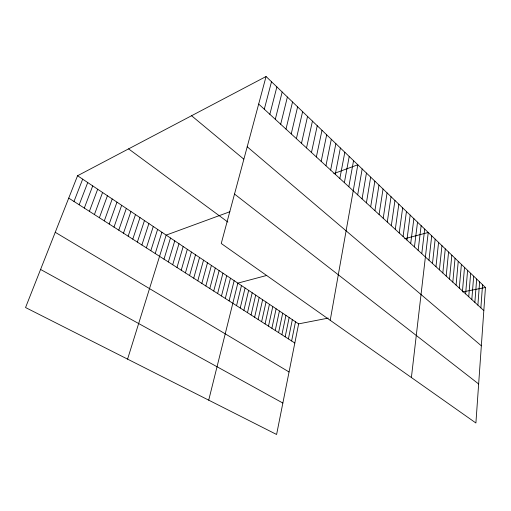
<?xml version="1.0" encoding="UTF-8"?>
<svg xmlns="http://www.w3.org/2000/svg" width="511" height="511" viewBox="0 0 511 511"><rect width="100%" height="100%" fill="white"/><g stroke="black" fill="none" stroke-linecap="round" stroke-linejoin="round"><path stroke-width="0.77" d="M485.45 287.495L475.901 422.999L221.25 243.492L266.065 76.516L485.45 287.495L462.704 291.922M480.87 307.871L482.556 284.71M477.887 305.137L479.625 281.893M474.866 302.365L476.667 279.051M471.819 299.567L473.684 276.176M468.74 296.744L470.663 273.27M465.623 293.882L467.61 270.332M462.474 290.995L464.518 267.368M459.287 288.076L461.401 264.366M456.068 285.119L458.246 261.332M452.81 282.129L455.058 258.266M449.514 279.115L451.833 255.168M446.186 276.055L448.575 252.032M442.82 272.97L445.279 248.863M439.415 269.846L441.951 245.657M435.966 266.685L438.579 242.418M432.485 263.484L435.168 239.142M428.959 260.252L431.725 235.827M411.393 377.527L428.237 232.473L404.655 238.746M421.779 253.667L424.711 229.081M418.132 250.32L421.141 225.645M414.434 246.928L417.532 222.176M410.697 243.498L413.878 218.663M406.909 240.029L410.186 215.112M403.083 236.516L406.443 211.516M399.206 232.959L402.662 207.875M395.284 229.362L398.829 204.189M391.311 225.715L394.952 200.465M387.287 222.03L391.03 196.69M383.212 218.293L387.063 192.871M379.092 214.511L383.039 189.006M374.914 210.679L378.97 185.091M370.686 206.802L374.85 181.13M366.406 202.873L370.679 177.119M362.069 198.894L366.451 173.057M357.674 194.863L362.171 168.943M330.215 320.301L357.841 164.772L333.804 173.593M348.821 186.739L353.555 160.652M344.363 182.651L349.217 156.481M339.847 178.511L344.823 152.259M335.267 174.308L340.377 147.979M330.636 170.061L335.868 143.642M77.563 175.739L298.635 323.872L276.598 434.484L25.55 307.539L77.563 175.739L266.065 76.516M291.628 340.958L295.499 321.77M325.935 165.749L331.307 139.254M288.408 338.895L292.337 319.656M321.176 161.387L326.682 134.808M285.164 336.813L289.149 317.516M281.887 334.711L285.936 315.364M278.578 332.597L282.692 313.192M316.354 156.96L321.994 130.299M311.467 152.476L317.248 125.732M275.244 330.457L279.421 310.995M271.878 328.305L276.119 308.785M306.511 147.928L312.438 121.107M268.486 326.127L272.791 306.555M265.062 323.936L269.438 304.307M301.484 143.323L307.558 116.419M261.613 321.719L266.046 302.039M258.125 319.484L262.628 299.746M254.606 317.235L259.186 297.44M296.393 138.647L302.621 111.666M251.061 314.955L255.704 295.109M247.477 312.662L252.198 292.758M291.232 133.914L297.613 106.85M285.994 129.111L292.535 101.97M243.868 310.349L248.653 290.382M240.221 308.012L245.082 287.987M280.686 124.237L287.386 97.02M236.542 305.655L241.473 285.572M208.718 400.158L237.839 283.132L266.748 275.442M229.081 300.87L234.166 280.673M275.301 119.299L282.168 91.999M225.294 298.443L230.461 278.195M221.474 295.997L226.718 275.685M269.84 114.292L276.873 86.908M217.622 293.525L222.949 273.155M264.296 109.207L271.507 81.747M213.732 291.034L219.136 270.606M209.804 288.517L215.291 268.026M205.837 285.975L211.407 265.426M201.832 283.407L207.492 262.801M197.789 280.814L203.538 260.15M193.707 278.201L199.546 257.474M189.587 275.557L195.509 254.772M185.423 272.893L191.44 252.044M181.22 270.198L187.333 249.291M176.978 267.477L183.181 246.513M172.686 264.73L178.991 243.702M168.362 261.951L174.756 240.866M163.986 259.154L170.482 238.005M127.578 359.131L166.164 235.111L229.88 211.733M155.216 253.526L161.91 232.262M150.815 250.709L157.618 229.382M146.376 247.861L153.281 226.475M141.886 244.986L148.899 223.543M137.357 242.08L144.472 220.573M132.777 239.148L140.001 217.584M128.152 236.184L135.492 214.556M123.483 233.188L130.931 211.503M118.763 230.167L126.326 208.418M113.991 227.108L121.669 205.301M109.175 224.022L116.968 202.152M104.301 220.899L112.222 198.964M99.383 217.743L107.425 195.751M94.407 214.556L102.577 192.506M89.387 211.337L97.678 189.223M84.302 208.079L92.727 185.902M79.173 204.79L87.726 182.555M73.98 201.468L82.667 179.163M298.635 323.872L328.234 318.11M40.58 269.45L282.858 403.045M55.245 232.294L289.054 371.97M68.736 198.102L294.821 343.009M128.587 148.88L227.887 222.074M234.517 194.052L478.647 383.978M191.561 115.735L243.721 159.081M247.209 146.772L481.343 345.806M258.675 104.052L483.821 310.579"/></g></svg>
